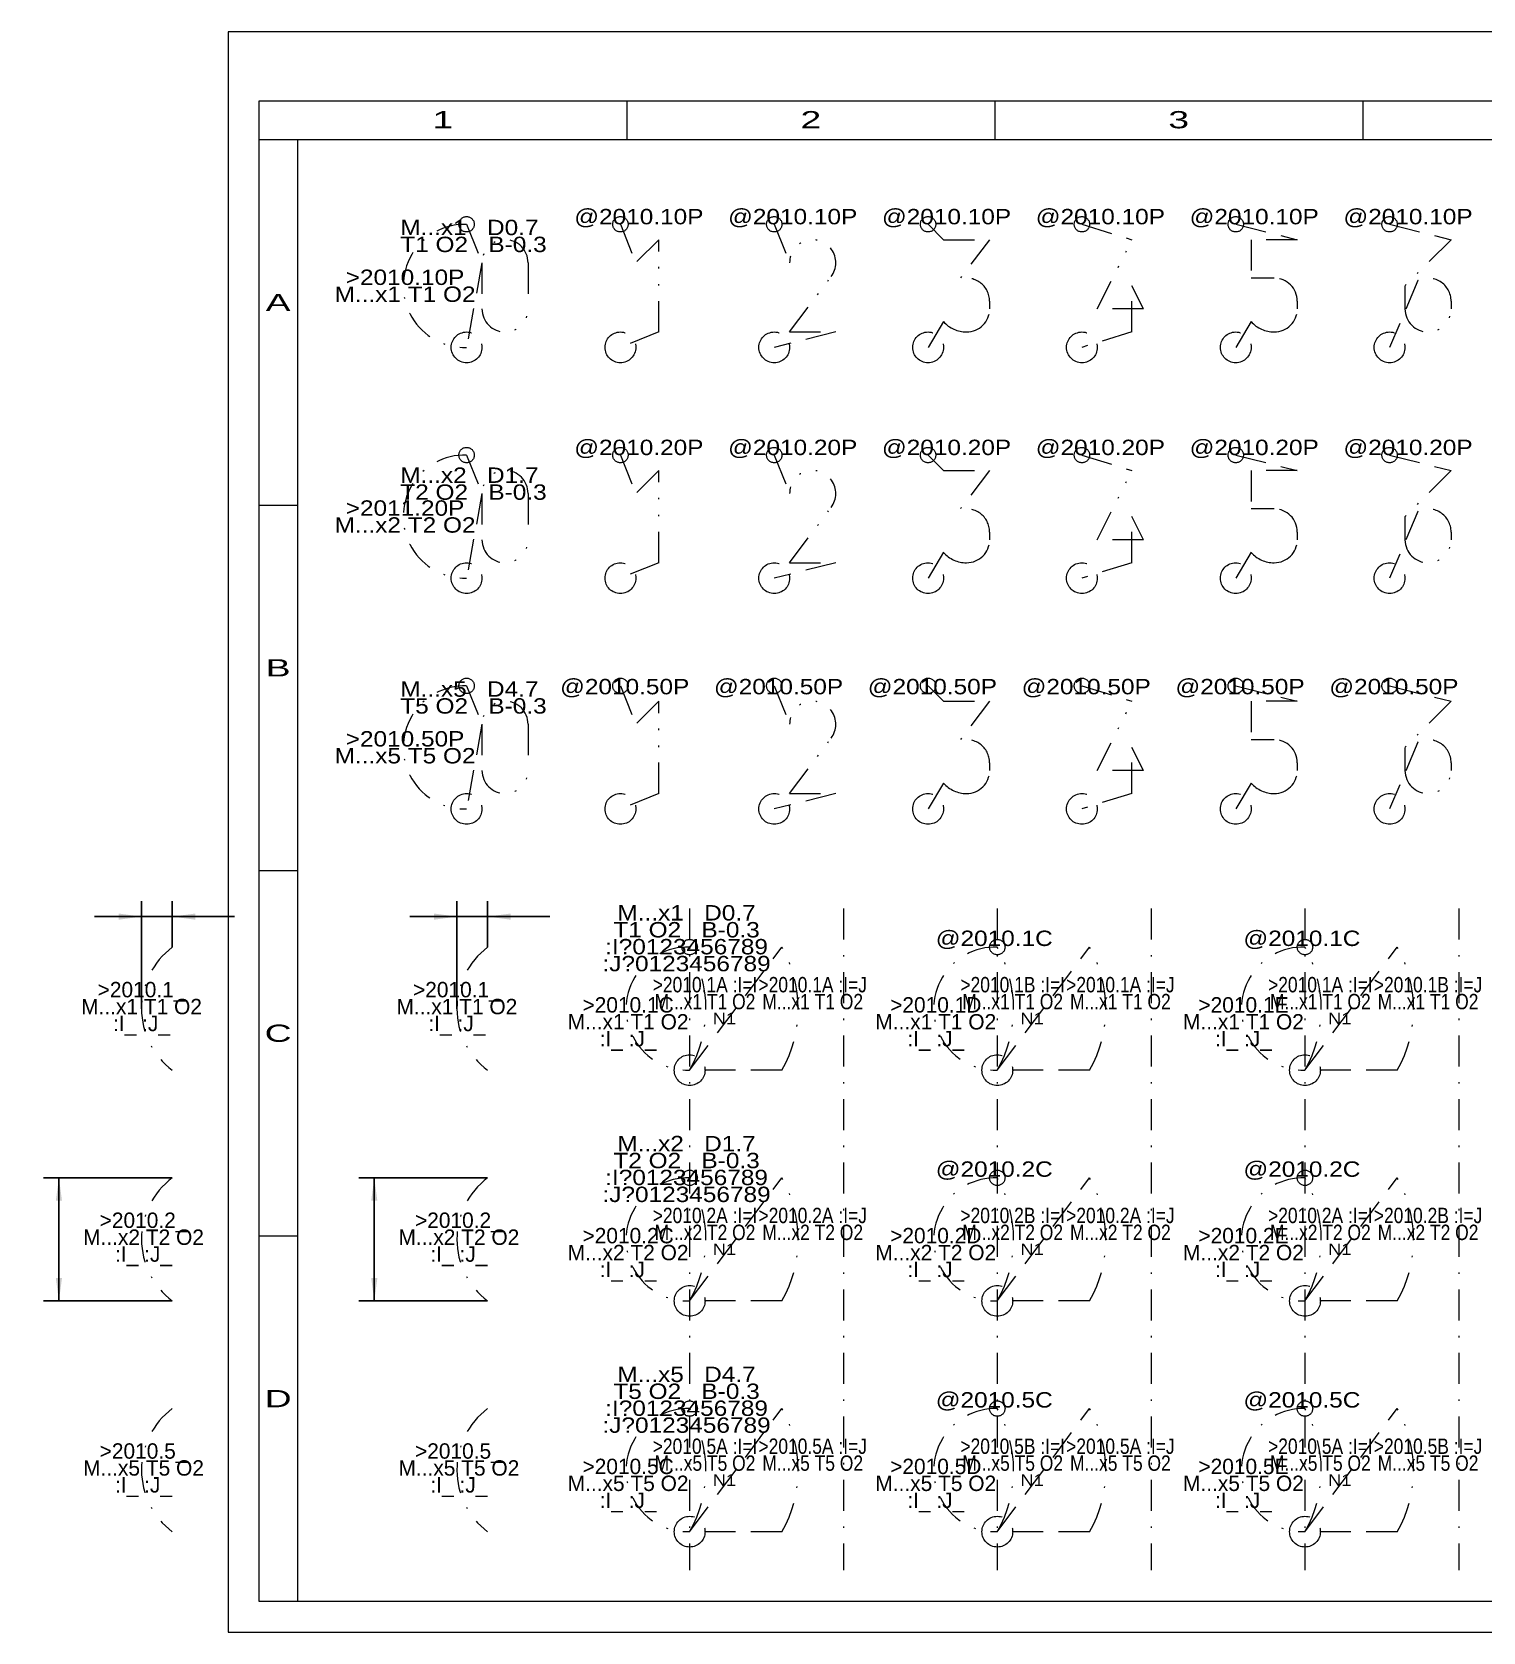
# Model space of a CAD drawing. Extents: x -12 to 148, y 0 to 104.
# Drawn here: x -12.3 to 82.1, y 0.5 to 104.5 of the extents above; entities that cross this region are included whole.
import ezdxf
from ezdxf.enums import TextEntityAlignment as Align

# ---------------------------------------------------------------- set-up
doc = ezdxf.new("R2010")
doc.units = 0
doc.header["$LTSCALE"] = 4.025866
for name, pattern in [('DASHDOT', [1, 0.5, -0.25, 0, -0.25]), ('DASHED', [0.75, 0.5, -0.25]), ('DIVIDE', [1.25, 0.5, -0.25, 0, -0.25, 0, -0.25]), ('PHANTOM', [2.5, 1.25, -0.25, 0.25, -0.25, 0.25, -0.25])]:
    doc.linetypes.add(name, pattern=pattern)
for name, color, linetype, lineweight in [('2010_10P', 11, 'CONTINUOUS', 13), ('2010_11P', 11, 'CONTINUOUS', 13), ('2010_12P', 11, 'CONTINUOUS', 13), ('2010_13P', 11, 'CONTINUOUS', 13), ('2010_14P', 11, 'CONTINUOUS', 13), ('2010_15P', 11, 'CONTINUOUS', 13), ('2010_16P', 11, 'CONTINUOUS', 13), ('2010_1C', 11, 'CONTINUOUS', 13), ('2010_1D', 11, 'CONTINUOUS', 13), ('2010_1E', 11, 'CONTINUOUS', 13), ('2010_20P', 11, 'CONTINUOUS', 13), ('2010_21P', 11, 'CONTINUOUS', 13), ('2010_22P', 11, 'CONTINUOUS', 13), ('2010_23P', 11, 'CONTINUOUS', 13), ('2010_24P', 11, 'CONTINUOUS', 13), ('2010_25P', 11, 'CONTINUOUS', 13), ('2010_26P', 11, 'CONTINUOUS', 13), ('2010_2C', 11, 'CONTINUOUS', 13), ('2010_2D', 11, 'CONTINUOUS', 13), ('2010_2E', 11, 'CONTINUOUS', 13), ('2010_50P', 11, 'CONTINUOUS', 13), ('2010_51P', 11, 'CONTINUOUS', 13), ('2010_52P', 11, 'CONTINUOUS', 13), ('2010_53P', 11, 'CONTINUOUS', 13), ('2010_54P', 11, 'CONTINUOUS', 13), ('2010_55P', 11, 'CONTINUOUS', 13), ('2010_56P', 11, 'CONTINUOUS', 13), ('2010_5C', 11, 'CONTINUOUS', 13), ('2010_5D', 11, 'CONTINUOUS', 13), ('2010_5E', 11, 'CONTINUOUS', 13), ('2010___ ZIFFERN', 230, 'CONTINUOUS', 13), ('BEMASSUNG', 7, 'CONTINUOUS', 25), ('MASSGRENZEN', 172, 'CONTINUOUS', 25), ('MASSLINIEN', 172, 'CONTINUOUS', 25), ('MASSTEXTE', 212, 'CONTINUOUS', 25), ('MITTELLINIEN', 5, 'DASHDOT', 13), ('STANDARD', 7, 'CONTINUOUS', 0)]:
    doc.layers.add(name, color=color, linetype=linetype, lineweight=lineweight)
doc.styles.add('Arial', font='arial.ttf')

# ---------------------------------------------------------------- blocks, each defined once
blk = doc.blocks.new('D402049536')
at = {"layer": 'MASSGRENZEN'}
for points in [[(15.37, 47), (13.89, 46.8), (13.89, 47.2)], [(17.37, 47), (18.86, 47.2), (18.86, 46.8)]]:
    blk.add_solid(points, dxfattribs=at)
at = {"layer": 'MASSLINIEN', "color": 172}
for p, q in [((15.37, 41.01), (15.37, 48)), ((17.37, 45.01), (17.37, 48)), ((15.37, 47), (12.31, 47)), ((17.37, 47), (15.37, 47)), ((17.37, 47), (21.41, 47))]:
    blk.add_line(p, q, dxfattribs=at)
blk = doc.blocks.new('D402049280')
at = {"layer": 'MASSGRENZEN'}
for points in [[(10, 30.02), (10.2, 28.53), (9.8, 28.53)], [(10, 22.02), (9.8, 23.5), (10.2, 23.5)]]:
    blk.add_solid(points, dxfattribs=at)
at = {"layer": 'MASSLINIEN', "color": 172}
for p, q in [((17.37, 30.02), (9, 30.02)), ((10, 30.02), (10, 22.02)), ((17.37, 22.02), (9, 22.02))]:
    blk.add_line(p, q, dxfattribs=at)
blk = doc.blocks.new('D402049024')
at = {"layer": 'MASSGRENZEN'}
for points in [[(-5.13, 47), (-6.61, 46.8), (-6.61, 47.2)], [(-3.13, 47), (-1.64, 47.2), (-1.64, 46.8)]]:
    blk.add_solid(points, dxfattribs=at)
at = {"layer": 'MASSLINIEN', "color": 172}
for p, q in [((-5.13, 41.01), (-5.13, 48)), ((-3.13, 45.01), (-3.13, 48)), ((-5.13, 47), (-8.19, 47)), ((-3.13, 47), (-5.13, 47)), ((-3.13, 47), (0.91, 47))]:
    blk.add_line(p, q, dxfattribs=at)
blk = doc.blocks.new('D402048768')
at = {"layer": 'MASSGRENZEN'}
for points in [[(-10.5, 30.02), (-10.3, 28.53), (-10.7, 28.53)], [(-10.5, 22.02), (-10.7, 23.5), (-10.3, 23.5)]]:
    blk.add_solid(points, dxfattribs=at)
at = {"layer": 'MASSLINIEN', "color": 172}
for p, q in [((-3.13, 30.02), (-11.5, 30.02)), ((-10.5, 30.02), (-10.5, 22.02)), ((-3.13, 22.02), (-11.5, 22.02))]:
    blk.add_line(p, q, dxfattribs=at)

msp = doc.modelspace()

# ---------------------------------------------------------------- linework, layer by layer
at = {"layer": '2010_10P', "linetype": 'DASHED'}
for p, q in [((16, 92), (17, 89.5)), ((17, 89.5), (16, 84))]:
    msp.add_line(p, q, dxfattribs=at)
at = {"layer": '2010_10P', "linetype": 'DIVIDE'}
for p, q in [((17, 89.5), (17, 86.5)), ((20, 89.5), (20, 86.5))]:
    msp.add_line(p, q, dxfattribs=at)
at = {"layer": '2010_10P', "linetype": 'PHANTOM'}
for centre, radius in [((16, 92), 0.5), ((16, 84), 1)]:
    msp.add_circle(centre, radius, dxfattribs=at)
at = {"layer": '2010_10P', "linetype": 'DIVIDE'}
for centre, start, end in [((18.5, 89.5), 0, 180), ((18.5, 86.5), 180, 360)]:
    msp.add_arc(centre, 1.5, start, end, dxfattribs=at)
at = {"layer": '2010_11P', "linetype": 'DASHED'}
for p, q in [((26, 92), (27, 89.5)), ((28.5, 85), (26, 84))]:
    msp.add_line(p, q, dxfattribs=at)
at = {"layer": '2010_11P', "linetype": 'DIVIDE'}
for p, q in [((28.5, 91), (27, 89.5)), ((28.5, 85), (28.5, 91))]:
    msp.add_line(p, q, dxfattribs=at)
at = {"layer": '2010_11P', "linetype": 'PHANTOM'}
for centre, radius in [((26, 92), 0.5), ((26, 84), 1)]:
    msp.add_circle(centre, radius, dxfattribs=at)
at = {"layer": '2010_12P', "linetype": 'DASHED'}
for p, q in [((36, 92), (37, 89.5)), ((40, 85), (36, 84))]:
    msp.add_line(p, q, dxfattribs=at)
at = {"layer": '2010_12P', "linetype": 'DIVIDE'}
for q in [(39.7, 88.6), (40, 85)]:
    msp.add_line((37, 85), q, dxfattribs=at)
at = {"layer": '2010_12P', "linetype": 'PHANTOM'}
for centre, radius in [((36, 92), 0.5), ((36, 84), 1)]:
    msp.add_circle(centre, radius, dxfattribs=at)
at = {"layer": '2010_12P', "linetype": 'DIVIDE'}
msp.add_arc((38.5, 89.5), 1.5, 323.1301, 540, dxfattribs=at)
at = {"layer": '2010_13P', "linetype": 'DASHED'}
for p, q in [((46, 92), (47, 91)), ((47, 85.68), (46, 84))]:
    msp.add_line(p, q, dxfattribs=at)
at = {"layer": '2010_13P', "linetype": 'DIVIDE'}
for p, q in [((47, 91), (50, 91)), ((50, 91), (48.03, 88.42)), ((50, 87), (50, 86.5))]:
    msp.add_line(p, q, dxfattribs=at)
at = {"layer": '2010_13P', "linetype": 'PHANTOM'}
for centre, radius in [((46, 92), 0.5), ((46, 84), 1)]:
    msp.add_circle(centre, radius, dxfattribs=at)
at = {"layer": '2010_13P', "linetype": 'DIVIDE'}
for centre, radius, start, end in [((48.5, 87), 1.5, 0, 108.4349), ((48.5, 86.5), 1.5, 270, 360), ((48.5, 87), 2, 221.4096, 270)]:
    msp.add_arc(centre, radius, start, end, dxfattribs=at)
at = {"layer": '2010_14P', "linetype": 'DASHED'}
for p, q in [((56, 92), (59.25, 91)), ((60, 86.5), (59.25, 88)), ((59.25, 85), (56, 84))]:
    msp.add_line(p, q, dxfattribs=at)
at = {"layer": '2010_14P', "linetype": 'DIVIDE'}
for p, q in [((57, 86.5), (59.25, 91)), ((59.25, 85), (59.25, 88)), ((60, 86.5), (57, 86.5))]:
    msp.add_line(p, q, dxfattribs=at)
at = {"layer": '2010_14P', "linetype": 'PHANTOM'}
for centre, radius in [((56, 92), 0.5), ((56, 84), 1)]:
    msp.add_circle(centre, radius, dxfattribs=at)
at = {"layer": '2010_15P', "linetype": 'DASHED'}
for p, q in [((66, 92), (70, 91)), ((67, 85.68), (66, 84))]:
    msp.add_line(p, q, dxfattribs=at)
at = {"layer": '2010_15P', "linetype": 'DIVIDE'}
for p, q in [((67, 91), (67, 88.5)), ((70, 91), (67, 91)), ((68.5, 88.5), (67, 88.5)), ((70, 87), (70, 86.5))]:
    msp.add_line(p, q, dxfattribs=at)
at = {"layer": '2010_15P', "linetype": 'PHANTOM'}
for centre, radius in [((66, 92), 0.5), ((66, 84), 1)]:
    msp.add_circle(centre, radius, dxfattribs=at)
at = {"layer": '2010_15P', "linetype": 'DIVIDE'}
for centre, radius, start, end in [((68.5, 87), 1.5, 0, 90), ((68.5, 86.5), 1.5, 270, 360), ((68.5, 87), 2, 221.4096, 270)]:
    msp.add_arc(centre, radius, start, end, dxfattribs=at)
at = {"layer": '2010_16P', "linetype": 'DASHED'}
for p, q in [((76, 92), (80, 91)), ((77.83, 88.34), (76, 84))]:
    msp.add_line(p, q, dxfattribs=at)
at = {"layer": '2010_16P', "linetype": 'DIVIDE'}
for p, q in [((80, 91), (77, 88)), ((77, 88), (77, 86.5)), ((80, 87), (80, 86.5))]:
    msp.add_line(p, q, dxfattribs=at)
at = {"layer": '2010_16P', "linetype": 'PHANTOM'}
for centre, radius in [((76, 92), 0.5), ((76, 84), 1)]:
    msp.add_circle(centre, radius, dxfattribs=at)
at = {"layer": '2010_16P', "linetype": 'DIVIDE'}
for centre, start, end in [((78.5, 87), 0, 116.5651), ((78.5, 86.5), 180, 360)]:
    msp.add_arc(centre, 1.5, start, end, dxfattribs=at)
at = {"layer": '2010_1C', "linetype": 'DASHED'}
for p, q in [((30.5, 37.02), (36.5, 45.02)), ((36.5, 37.02), (30.5, 37.02))]:
    msp.add_line(p, q, dxfattribs=at)
at = {"layer": '2010_1C', "linetype": 'PHANTOM'}
for centre, radius in [((30.5, 45.02), 0.5), ((30.5, 37.02), 1)]:
    msp.add_circle(centre, radius, dxfattribs=at)
at = {"layer": '2010_1C', "linetype": 'DASHDOT'}
for centre in [(23.5, 41.02), (29.5, 41.02)]:
    msp.add_arc(centre, 8.06, 330.2551, 389.7449, dxfattribs=at)
at = {"layer": '2010_1D', "linetype": 'DASHED'}
for p, q in [((50.5, 37.02), (56.5, 45.02)), ((56.5, 37.02), (50.5, 37.02))]:
    msp.add_line(p, q, dxfattribs=at)
at = {"layer": '2010_1D', "linetype": 'PHANTOM'}
for centre, radius in [((50.5, 45.02), 0.5), ((50.5, 37.02), 1)]:
    msp.add_circle(centre, radius, dxfattribs=at)
at = {"layer": '2010_1D', "linetype": 'DASHDOT'}
for centre in [(43.5, 41.02), (49.5, 41.02)]:
    msp.add_arc(centre, 8.06, 330.2551, 389.7449, dxfattribs=at)
at = {"layer": '2010_1E', "linetype": 'DASHED'}
for p, q in [((70.5, 37.02), (76.5, 45.02)), ((76.5, 37.02), (70.5, 37.02))]:
    msp.add_line(p, q, dxfattribs=at)
at = {"layer": '2010_1E', "linetype": 'PHANTOM'}
for centre, radius in [((70.5, 45.02), 0.5), ((70.5, 37.02), 1)]:
    msp.add_circle(centre, radius, dxfattribs=at)
at = {"layer": '2010_1E', "linetype": 'DASHDOT'}
for centre in [(63.5, 41.02), (69.5, 41.02)]:
    msp.add_arc(centre, 8.06, 330.2551, 389.7449, dxfattribs=at)
at = {"layer": '2010_20P', "linetype": 'DASHED'}
for p, q in [((16, 77), (17, 74.5)), ((17, 74.5), (16, 69))]:
    msp.add_line(p, q, dxfattribs=at)
at = {"layer": '2010_20P', "linetype": 'DIVIDE'}
for p, q in [((17, 74.5), (17, 71.5)), ((20, 74.5), (20, 71.5))]:
    msp.add_line(p, q, dxfattribs=at)
at = {"layer": '2010_20P', "linetype": 'PHANTOM'}
for centre, radius in [((16, 77), 0.5), ((16, 69), 1)]:
    msp.add_circle(centre, radius, dxfattribs=at)
at = {"layer": '2010_20P', "linetype": 'DIVIDE'}
for centre, start, end in [((18.5, 74.5), 0, 180), ((18.5, 71.5), 180, 360)]:
    msp.add_arc(centre, 1.5, start, end, dxfattribs=at)
at = {"layer": '2010_21P', "linetype": 'DASHED'}
for p, q in [((26, 77), (27, 74.5)), ((28.5, 70), (26, 69))]:
    msp.add_line(p, q, dxfattribs=at)
at = {"layer": '2010_21P', "linetype": 'DIVIDE'}
for p, q in [((28.5, 76), (27, 74.5)), ((28.5, 70), (28.5, 76))]:
    msp.add_line(p, q, dxfattribs=at)
at = {"layer": '2010_21P', "linetype": 'PHANTOM'}
for centre, radius in [((26, 77), 0.5), ((26, 69), 1)]:
    msp.add_circle(centre, radius, dxfattribs=at)
at = {"layer": '2010_22P', "linetype": 'DASHED'}
for p, q in [((36, 77), (37, 74.5)), ((40, 70), (36, 69))]:
    msp.add_line(p, q, dxfattribs=at)
at = {"layer": '2010_22P', "linetype": 'DIVIDE'}
for q in [(39.7, 73.6), (40, 70)]:
    msp.add_line((37, 70), q, dxfattribs=at)
at = {"layer": '2010_22P', "linetype": 'PHANTOM'}
for centre, radius in [((36, 77), 0.5), ((36, 69), 1)]:
    msp.add_circle(centre, radius, dxfattribs=at)
at = {"layer": '2010_22P', "linetype": 'DIVIDE'}
msp.add_arc((38.5, 74.5), 1.5, 323.1301, 540, dxfattribs=at)
at = {"layer": '2010_23P', "linetype": 'DASHED'}
for p, q in [((46, 77), (47, 76)), ((47, 70.68), (46, 69))]:
    msp.add_line(p, q, dxfattribs=at)
at = {"layer": '2010_23P', "linetype": 'DIVIDE'}
for p, q in [((47, 76), (50, 76)), ((50, 76), (48.03, 73.42)), ((50, 72), (50, 71.5))]:
    msp.add_line(p, q, dxfattribs=at)
at = {"layer": '2010_23P', "linetype": 'PHANTOM'}
for centre, radius in [((46, 77), 0.5), ((46, 69), 1)]:
    msp.add_circle(centre, radius, dxfattribs=at)
at = {"layer": '2010_23P', "linetype": 'DIVIDE'}
for centre, radius, start, end in [((48.5, 72), 1.5, 0, 108.4349), ((48.5, 71.5), 1.5, 270, 360), ((48.5, 72), 2, 221.4096, 270)]:
    msp.add_arc(centre, radius, start, end, dxfattribs=at)
at = {"layer": '2010_24P', "linetype": 'DASHED'}
for p, q in [((56, 77), (59.25, 76)), ((60, 71.5), (59.25, 73)), ((59.25, 70), (56, 69))]:
    msp.add_line(p, q, dxfattribs=at)
at = {"layer": '2010_24P', "linetype": 'DIVIDE'}
for p, q in [((57, 71.5), (59.25, 76)), ((59.25, 70), (59.25, 73)), ((60, 71.5), (57, 71.5))]:
    msp.add_line(p, q, dxfattribs=at)
at = {"layer": '2010_24P', "linetype": 'PHANTOM'}
for centre, radius in [((56, 77), 0.5), ((56, 69), 1)]:
    msp.add_circle(centre, radius, dxfattribs=at)
at = {"layer": '2010_25P', "linetype": 'DASHED'}
for p, q in [((66, 77), (70, 76)), ((67, 70.68), (66, 69))]:
    msp.add_line(p, q, dxfattribs=at)
at = {"layer": '2010_25P', "linetype": 'DIVIDE'}
for p, q in [((70, 76), (67, 76)), ((67, 76), (67, 73.5)), ((68.5, 73.5), (67, 73.5)), ((70, 72), (70, 71.5))]:
    msp.add_line(p, q, dxfattribs=at)
at = {"layer": '2010_25P', "linetype": 'PHANTOM'}
for centre, radius in [((66, 77), 0.5), ((66, 69), 1)]:
    msp.add_circle(centre, radius, dxfattribs=at)
at = {"layer": '2010_25P', "linetype": 'DIVIDE'}
for centre, radius, start, end in [((68.5, 72), 1.5, 0, 90), ((68.5, 71.5), 1.5, 270, 360), ((68.5, 72), 2, 221.4096, 270)]:
    msp.add_arc(centre, radius, start, end, dxfattribs=at)
at = {"layer": '2010_26P', "linetype": 'DASHED'}
for p, q in [((76, 77), (80, 76)), ((77.83, 73.34), (76, 69))]:
    msp.add_line(p, q, dxfattribs=at)
at = {"layer": '2010_26P', "linetype": 'DIVIDE'}
for p, q in [((80, 76), (77, 73)), ((77, 73), (77, 71.5)), ((80, 72), (80, 71.5))]:
    msp.add_line(p, q, dxfattribs=at)
at = {"layer": '2010_26P', "linetype": 'PHANTOM'}
for centre, radius in [((76, 77), 0.5), ((76, 69), 1)]:
    msp.add_circle(centre, radius, dxfattribs=at)
at = {"layer": '2010_26P', "linetype": 'DIVIDE'}
for centre, start, end in [((78.5, 72), 0, 116.5651), ((78.5, 71.5), 180, 360)]:
    msp.add_arc(centre, 1.5, start, end, dxfattribs=at)
at = {"layer": '2010_2C', "linetype": 'DASHED'}
for p, q in [((30.5, 22.02), (36.5, 30.02)), ((36.5, 22.02), (30.5, 22.02))]:
    msp.add_line(p, q, dxfattribs=at)
at = {"layer": '2010_2C', "linetype": 'PHANTOM'}
for centre, radius in [((30.5, 30.02), 0.5), ((30.5, 22.02), 1)]:
    msp.add_circle(centre, radius, dxfattribs=at)
at = {"layer": '2010_2C', "linetype": 'DASHDOT'}
for centre in [(23.5, 26.02), (29.5, 26.02)]:
    msp.add_arc(centre, 8.06, 330.2551, 389.7449, dxfattribs=at)
at = {"layer": '2010_2D', "linetype": 'DASHED'}
for p, q in [((50.5, 22.02), (56.5, 30.02)), ((56.5, 22.02), (50.5, 22.02))]:
    msp.add_line(p, q, dxfattribs=at)
at = {"layer": '2010_2D', "linetype": 'PHANTOM'}
for centre, radius in [((50.5, 30.02), 0.5), ((50.5, 22.02), 1)]:
    msp.add_circle(centre, radius, dxfattribs=at)
at = {"layer": '2010_2D', "linetype": 'DASHDOT'}
for centre in [(43.5, 26.02), (49.5, 26.02)]:
    msp.add_arc(centre, 8.06, 330.2551, 389.7449, dxfattribs=at)
at = {"layer": '2010_2E', "linetype": 'DASHED'}
for p, q in [((70.5, 22.02), (76.5, 30.02)), ((76.5, 22.02), (70.5, 22.02))]:
    msp.add_line(p, q, dxfattribs=at)
at = {"layer": '2010_2E', "linetype": 'PHANTOM'}
for centre, radius in [((70.5, 30.02), 0.5), ((70.5, 22.02), 1)]:
    msp.add_circle(centre, radius, dxfattribs=at)
at = {"layer": '2010_2E', "linetype": 'DASHDOT'}
for centre in [(63.5, 26.02), (69.5, 26.02)]:
    msp.add_arc(centre, 8.06, 330.2551, 389.7449, dxfattribs=at)
at = {"layer": '2010_50P', "linetype": 'DASHED'}
for p, q in [((16, 62), (17, 59.5)), ((17, 59.5), (16, 54))]:
    msp.add_line(p, q, dxfattribs=at)
at = {"layer": '2010_50P', "linetype": 'DIVIDE'}
for p, q in [((17, 59.5), (17, 56.5)), ((20, 59.5), (20, 56.5))]:
    msp.add_line(p, q, dxfattribs=at)
at = {"layer": '2010_50P', "linetype": 'PHANTOM'}
for centre, radius in [((16, 62), 0.5), ((16, 54), 1)]:
    msp.add_circle(centre, radius, dxfattribs=at)
at = {"layer": '2010_50P', "linetype": 'DIVIDE'}
for centre, start, end in [((18.5, 59.5), 0, 180), ((18.5, 56.5), 180, 360)]:
    msp.add_arc(centre, 1.5, start, end, dxfattribs=at)
at = {"layer": '2010_51P', "linetype": 'DASHED'}
for p, q in [((26, 62), (27, 59.5)), ((28.5, 55), (26, 54))]:
    msp.add_line(p, q, dxfattribs=at)
at = {"layer": '2010_51P', "linetype": 'DIVIDE'}
for p, q in [((28.5, 61), (27, 59.5)), ((28.5, 55), (28.5, 61))]:
    msp.add_line(p, q, dxfattribs=at)
at = {"layer": '2010_51P', "linetype": 'PHANTOM'}
for centre, radius in [((26, 62), 0.5), ((26, 54), 1)]:
    msp.add_circle(centre, radius, dxfattribs=at)
at = {"layer": '2010_52P', "linetype": 'DASHED'}
for p, q in [((36, 62), (37, 59.5)), ((40, 55), (36, 54))]:
    msp.add_line(p, q, dxfattribs=at)
at = {"layer": '2010_52P', "linetype": 'DIVIDE'}
for q in [(39.7, 58.6), (40, 55)]:
    msp.add_line((37, 55), q, dxfattribs=at)
at = {"layer": '2010_52P', "linetype": 'PHANTOM'}
for centre, radius in [((36, 62), 0.5), ((36, 54), 1)]:
    msp.add_circle(centre, radius, dxfattribs=at)
at = {"layer": '2010_52P', "linetype": 'DIVIDE'}
msp.add_arc((38.5, 59.5), 1.5, 323.1301, 540, dxfattribs=at)
at = {"layer": '2010_53P', "linetype": 'DASHED'}
for p, q in [((46, 62), (47, 61)), ((47, 55.68), (46, 54))]:
    msp.add_line(p, q, dxfattribs=at)
at = {"layer": '2010_53P', "linetype": 'DIVIDE'}
for p, q in [((47, 61), (50, 61)), ((50, 61), (48.03, 58.42)), ((50, 57), (50, 56.5))]:
    msp.add_line(p, q, dxfattribs=at)
at = {"layer": '2010_53P', "linetype": 'PHANTOM'}
for centre, radius in [((46, 62), 0.5), ((46, 54), 1)]:
    msp.add_circle(centre, radius, dxfattribs=at)
at = {"layer": '2010_53P', "linetype": 'DIVIDE'}
for centre, radius, start, end in [((48.5, 57), 1.5, 0, 108.4349), ((48.5, 56.5), 1.5, 270, 360), ((48.5, 57), 2, 221.4096, 270)]:
    msp.add_arc(centre, radius, start, end, dxfattribs=at)
at = {"layer": '2010_54P', "linetype": 'DASHED'}
for p, q in [((56, 62), (59.25, 61)), ((60, 56.5), (59.25, 58)), ((59.25, 55), (56, 54))]:
    msp.add_line(p, q, dxfattribs=at)
at = {"layer": '2010_54P', "linetype": 'DIVIDE'}
for p, q in [((57, 56.5), (59.25, 61)), ((59.25, 55), (59.25, 58)), ((60, 56.5), (57, 56.5))]:
    msp.add_line(p, q, dxfattribs=at)
at = {"layer": '2010_54P', "linetype": 'PHANTOM'}
for centre, radius in [((56, 62), 0.5), ((56, 54), 1)]:
    msp.add_circle(centre, radius, dxfattribs=at)
at = {"layer": '2010_55P', "linetype": 'DASHED'}
for p, q in [((66, 62), (70, 61)), ((67, 55.68), (66, 54))]:
    msp.add_line(p, q, dxfattribs=at)
at = {"layer": '2010_55P', "linetype": 'DIVIDE'}
for p, q in [((70, 61), (67, 61)), ((67, 61), (67, 58.5)), ((68.5, 58.5), (67, 58.5)), ((70, 57), (70, 56.5))]:
    msp.add_line(p, q, dxfattribs=at)
at = {"layer": '2010_55P', "linetype": 'PHANTOM'}
for centre, radius in [((66, 62), 0.5), ((66, 54), 1)]:
    msp.add_circle(centre, radius, dxfattribs=at)
at = {"layer": '2010_55P', "linetype": 'DIVIDE'}
for centre, radius, start, end in [((68.5, 57), 1.5, 0, 90), ((68.5, 56.5), 1.5, 270, 360), ((68.5, 57), 2, 221.4096, 270)]:
    msp.add_arc(centre, radius, start, end, dxfattribs=at)
at = {"layer": '2010_56P', "linetype": 'DASHED'}
for p, q in [((76, 62), (80, 61)), ((77.83, 58.34), (76, 54))]:
    msp.add_line(p, q, dxfattribs=at)
at = {"layer": '2010_56P', "linetype": 'DIVIDE'}
for p, q in [((80, 61), (77, 58)), ((77, 58), (77, 56.5)), ((80, 57), (80, 56.5))]:
    msp.add_line(p, q, dxfattribs=at)
at = {"layer": '2010_56P', "linetype": 'PHANTOM'}
for centre, radius in [((76, 62), 0.5), ((76, 54), 1)]:
    msp.add_circle(centre, radius, dxfattribs=at)
at = {"layer": '2010_56P', "linetype": 'DIVIDE'}
for centre, start, end in [((78.5, 57), 0, 116.5651), ((78.5, 56.5), 180, 360)]:
    msp.add_arc(centre, 1.5, start, end, dxfattribs=at)
at = {"layer": '2010_5C', "linetype": 'DASHED'}
for p, q in [((30.5, 7.02), (36.5, 15.02)), ((36.5, 7.02), (30.5, 7.02))]:
    msp.add_line(p, q, dxfattribs=at)
at = {"layer": '2010_5C', "linetype": 'PHANTOM'}
for centre, radius in [((30.5, 15.02), 0.5), ((30.5, 7.02), 1)]:
    msp.add_circle(centre, radius, dxfattribs=at)
at = {"layer": '2010_5C', "linetype": 'DASHDOT'}
for centre in [(23.5, 11.02), (29.5, 11.02)]:
    msp.add_arc(centre, 8.06, 330.2551, 389.7449, dxfattribs=at)
at = {"layer": '2010_5D', "linetype": 'DASHED'}
for p, q in [((50.5, 7.02), (56.5, 15.02)), ((56.5, 7.02), (50.5, 7.02))]:
    msp.add_line(p, q, dxfattribs=at)
at = {"layer": '2010_5D', "linetype": 'PHANTOM'}
for centre, radius in [((50.5, 15.02), 0.5), ((50.5, 7.02), 1)]:
    msp.add_circle(centre, radius, dxfattribs=at)
at = {"layer": '2010_5D', "linetype": 'DASHDOT'}
for centre in [(43.5, 11.02), (49.5, 11.02)]:
    msp.add_arc(centre, 8.06, 330.2551, 389.7449, dxfattribs=at)
at = {"layer": '2010_5E', "linetype": 'DASHED'}
for p, q in [((70.5, 7.02), (76.5, 15.02)), ((76.5, 7.02), (70.5, 7.02))]:
    msp.add_line(p, q, dxfattribs=at)
at = {"layer": '2010_5E', "linetype": 'PHANTOM'}
for centre, radius in [((70.5, 15.02), 0.5), ((70.5, 7.02), 1)]:
    msp.add_circle(centre, radius, dxfattribs=at)
at = {"layer": '2010_5E', "linetype": 'DASHDOT'}
for centre in [(63.5, 11.02), (69.5, 11.02)]:
    msp.add_arc(centre, 8.06, 330.2551, 389.7449, dxfattribs=at)
at = {"layer": '2010___ ZIFFERN', "linetype": 'DASHDOT'}
for centre, radius, start, end in [((15.88, 88), 4, 88.2101, 271.7899), ((15.88, 73), 4, 88.2101, 271.7899), ((15.88, 58), 4, 88.2101, 271.7899), ((-0.13, 41.01), 5, 126.8699, 233.1301), ((20.37, 41.01), 5, 126.8699, 233.1301), ((30.37, 41.02), 4, 88.2101, 271.7899), ((50.37, 41.02), 4, 88.2101, 271.7899), ((70.37, 41.02), 4, 88.2101, 271.7899), ((-0.13, 26.02), 5, 126.8699, 233.1301), ((20.37, 26.02), 5, 126.8699, 233.1301), ((30.37, 26.02), 4, 88.2101, 271.7899), ((50.37, 26.02), 4, 88.2101, 271.7899), ((70.37, 26.02), 4, 88.2101, 271.7899), ((-0.13, 11.02), 5, 126.8699, 233.1301), ((20.37, 11.02), 5, 126.8699, 233.1301), ((30.37, 11.02), 4, 88.2101, 271.7899), ((50.37, 11.02), 4, 88.2101, 271.7899), ((70.37, 11.02), 4, 88.2101, 271.7899)]:
    msp.add_arc(centre, radius, start, end, dxfattribs=at)
at = {"layer": 'MITTELLINIEN'}
for p, q in [((30.5, 47.52), (30.5, 4.52)), ((40.5, 47.52), (40.5, 4.52)), ((50.5, 47.52), (50.5, 4.52)), ((60.5, 47.52), (60.5, 4.52)), ((70.5, 47.52), (70.5, 4.52)), ((80.5, 47.52), (80.5, 4.52))]:
    msp.add_line(p, q, dxfattribs=at)
at = {"layer": 'STANDARD'}
for p, q in [((148, 104.5), (0.5, 104.5)), ((0.5, 104.5), (0.5, 0.5)), ((146, 100), (2.5, 100)), ((2.5, 100), (2.5, 97.5)), ((26.42, 100), (26.42, 97.5)), ((50.33, 100), (50.33, 97.5)), ((74.25, 100), (74.25, 97.5)), ((2.5, 97.5), (2.5, 2.5)), ((5, 97.5), (2.5, 97.5)), ((5, 97.5), (5, 2.5)), ((146, 97.5), (5, 97.5)), ((2.5, 73.75), (5, 73.75)), ((2.5, 50), (5, 50)), ((2.5, 26.25), (5, 26.25)), ((2.5, 2.5), (5, 2.5)), ((5, 2.5), (146, 2.5)), ((0.5, 0.5), (148, 0.5))]:
    msp.add_line(p, q, dxfattribs=at)

# ---------------------------------------------------------------- block references
at = {"layer": 'BEMASSUNG'}
for name in ['D402049024', 'D402049536', 'D402048768', 'D402049280']:
    msp.add_blockref(name, (0, 0), dxfattribs=at)

# ---------------------------------------------------------------- texts
at = {"layer": '2010_10P', "linetype": 'DASHED', "insert": (11.69, 89.08), "char_height": 1, "attachment_point": 7, "line_spacing_factor": 0.66, "style": 'Arial'}
msp.add_mtext('\\W1.135059;M...x1   D0.7\\PT1 O2   B-0.3\\P\\P', dxfattribs=at)
at = {"layer": '2010_11P', "linetype": 'DASHED', "style": 'Arial', "width": 1.135102}
msp.add_text('@2010.10P', height=1, dxfattribs=at).set_placement((23, 92))
at = {"layer": '2010_12P', "linetype": 'DASHED', "style": 'Arial', "width": 1.135102}
msp.add_text('@2010.10P', height=1, dxfattribs=at).set_placement((33, 92))
at = {"layer": '2010_13P', "linetype": 'DASHED', "style": 'Arial', "width": 1.135102}
msp.add_text('@2010.10P', height=1, dxfattribs=at).set_placement((43, 92))
at = {"layer": '2010_14P', "linetype": 'DASHED', "style": 'Arial', "width": 1.135102}
msp.add_text('@2010.10P', height=1, dxfattribs=at).set_placement((53, 92))
at = {"layer": '2010_15P', "linetype": 'DASHED', "style": 'Arial', "width": 1.135102}
msp.add_text('@2010.10P', height=1, dxfattribs=at).set_placement((63, 92))
at = {"layer": '2010_16P', "linetype": 'DASHED', "style": 'Arial', "width": 1.135102}
msp.add_text('@2010.10P', height=1, dxfattribs=at).set_placement((73, 92))
at = {"layer": '2010_1C', "linetype": 'DASHED', "style": 'Arial', "width": 1.135027}
msp.add_text('N1', height=0.75, dxfattribs=at).set_placement((32, 40))
at = {"layer": '2010_1C', "linetype": 'DASHED', "insert": (30.3, 45.59), "char_height": 1, "attachment_point": 5, "line_spacing_factor": 0.66, "style": 'Arial'}
msp.add_mtext('\\W1.135059;M...x1   D0.7\\PT1 O2   B-0.3\\P:I?0123456789\\P:J?0123456789\\P', dxfattribs=at)
at = {"layer": '2010_1C', "linetype": 'DASHDOT', "char_height": 1, "attachment_point": 5, "line_spacing_factor": 0.66, "style": 'Arial'}
for s, insert in [('\\W0.810835;>2010.1A :I=I\\PM...x1 T1 O2\\P', (31.5, 42.02)), ('\\W0.810836;>2010.1A :I=J\\PM...x1 T1 O2\\P', (38.5, 42.02))]:
    msp.add_mtext(s, dxfattribs=dict(at, insert=insert))
at = {"layer": '2010_1D', "linetype": 'DASHED', "style": 'Arial', "width": 1.135098}
msp.add_text('@2010.1C', height=1, dxfattribs=at).set_placement((50.3, 45.59), align=Align.MIDDLE_CENTER)
at = {"layer": '2010_1D', "linetype": 'DASHED', "style": 'Arial', "width": 1.135027}
msp.add_text('N1', height=0.75, dxfattribs=at).set_placement((52, 40))
at = {"layer": '2010_1D', "linetype": 'DASHDOT', "char_height": 1, "attachment_point": 5, "line_spacing_factor": 0.66, "style": 'Arial'}
for s, insert in [('\\W0.810835;>2010.1B :I=I\\PM...x1 T1 O2\\P', (51.5, 42.02)), ('\\W0.810836;>2010.1A :I=J\\PM...x1 T1 O2\\P', (58.5, 42.02))]:
    msp.add_mtext(s, dxfattribs=dict(at, insert=insert))
at = {"layer": '2010_1E', "linetype": 'DASHED', "style": 'Arial', "width": 1.135098}
msp.add_text('@2010.1C', height=1, dxfattribs=at).set_placement((70.3, 45.59), align=Align.MIDDLE_CENTER)
at = {"layer": '2010_1E', "linetype": 'DASHED', "style": 'Arial', "width": 1.135027}
msp.add_text('N1', height=0.75, dxfattribs=at).set_placement((72, 40))
at = {"layer": '2010_1E', "linetype": 'DASHDOT', "char_height": 1, "attachment_point": 5, "line_spacing_factor": 0.66, "style": 'Arial'}
for s, insert in [('\\W0.810835;>2010.1A :I=I\\PM...x1 T1 O2\\P', (71.5, 42.02)), ('\\W0.810836;>2010.1B :I=J\\PM...x1 T1 O2\\P', (78.5, 42.02))]:
    msp.add_mtext(s, dxfattribs=dict(at, insert=insert))
at = {"layer": '2010_20P', "linetype": 'DASHED', "insert": (11.69, 74.08), "char_height": 1, "attachment_point": 7, "line_spacing_factor": 0.66, "style": 'Arial'}
msp.add_mtext('\\W1.135059;M...x2   D1.7\\PT2 O2   B-0.3\\P', dxfattribs=at)
at = {"layer": '2010_21P', "linetype": 'DASHED', "style": 'Arial', "width": 1.135102}
msp.add_text('@2010.20P', height=1, dxfattribs=at).set_placement((23, 77))
at = {"layer": '2010_22P', "linetype": 'DASHED', "style": 'Arial', "width": 1.135102}
msp.add_text('@2010.20P', height=1, dxfattribs=at).set_placement((33, 77))
at = {"layer": '2010_23P', "linetype": 'DASHED', "style": 'Arial', "width": 1.135102}
msp.add_text('@2010.20P', height=1, dxfattribs=at).set_placement((43, 77))
at = {"layer": '2010_24P', "linetype": 'DASHED', "style": 'Arial', "width": 1.135102}
msp.add_text('@2010.20P', height=1, dxfattribs=at).set_placement((53, 77))
at = {"layer": '2010_25P', "linetype": 'DASHED', "style": 'Arial', "width": 1.135102}
msp.add_text('@2010.20P', height=1, dxfattribs=at).set_placement((63, 77))
at = {"layer": '2010_26P', "linetype": 'DASHED', "style": 'Arial', "width": 1.135102}
msp.add_text('@2010.20P', height=1, dxfattribs=at).set_placement((73, 77))
at = {"layer": '2010_2C', "linetype": 'DASHED', "style": 'Arial', "width": 1.135027}
msp.add_text('N1', height=0.75, dxfattribs=at).set_placement((32, 25))
at = {"layer": '2010_2C', "linetype": 'DASHED', "insert": (30.3, 30.59), "char_height": 1, "attachment_point": 5, "line_spacing_factor": 0.66, "style": 'Arial'}
msp.add_mtext('\\W1.135059;M...x2   D1.7\\PT2 O2   B-0.3\\P:I?0123456789\\P:J?0123456789\\P', dxfattribs=at)
at = {"layer": '2010_2C', "linetype": 'DASHDOT', "char_height": 1, "attachment_point": 5, "line_spacing_factor": 0.66, "style": 'Arial'}
for s, insert in [('\\W0.810835;>2010.2A :I=I\\PM...x2 T2 O2\\P', (31.5, 27.02)), ('\\W0.810836;>2010.2A :I=J\\PM...x2 T2 O2\\P', (38.5, 27.02))]:
    msp.add_mtext(s, dxfattribs=dict(at, insert=insert))
at = {"layer": '2010_2D', "linetype": 'DASHED', "style": 'Arial', "width": 1.135098}
msp.add_text('@2010.2C', height=1, dxfattribs=at).set_placement((50.3, 30.59), align=Align.MIDDLE_CENTER)
at = {"layer": '2010_2D', "linetype": 'DASHED', "style": 'Arial', "width": 1.135027}
msp.add_text('N1', height=0.75, dxfattribs=at).set_placement((52, 25))
at = {"layer": '2010_2D', "linetype": 'DASHDOT', "char_height": 1, "attachment_point": 5, "line_spacing_factor": 0.66, "style": 'Arial'}
for s, insert in [('\\W0.810835;>2010.2B :I=I\\PM...x2 T2 O2\\P', (51.5, 27.02)), ('\\W0.810836;>2010.2A :I=J\\PM...x2 T2 O2\\P', (58.5, 27.02))]:
    msp.add_mtext(s, dxfattribs=dict(at, insert=insert))
at = {"layer": '2010_2E', "linetype": 'DASHED', "style": 'Arial', "width": 1.135098}
msp.add_text('@2010.2C', height=1, dxfattribs=at).set_placement((70.3, 30.59), align=Align.MIDDLE_CENTER)
at = {"layer": '2010_2E', "linetype": 'DASHED', "style": 'Arial', "width": 1.135027}
msp.add_text('N1', height=0.75, dxfattribs=at).set_placement((72, 25))
at = {"layer": '2010_2E', "linetype": 'DASHDOT', "char_height": 1, "attachment_point": 5, "line_spacing_factor": 0.66, "style": 'Arial'}
for s, insert in [('\\W0.810835;>2010.2A :I=I\\PM...x2 T2 O2\\P', (71.5, 27.02)), ('\\W0.810836;>2010.2B :I=J\\PM...x2 T2 O2\\P', (78.5, 27.02))]:
    msp.add_mtext(s, dxfattribs=dict(at, insert=insert))
at = {"layer": '2010_50P', "linetype": 'DASHED', "insert": (11.69, 59.08), "char_height": 1, "attachment_point": 7, "line_spacing_factor": 0.66, "style": 'Arial'}
msp.add_mtext('\\W1.135059;M...x5   D4.7\\PT5 O2   B-0.3\\P\\P', dxfattribs=at)
at = {"layer": '2010_51P', "linetype": 'DASHED', "style": 'Arial', "width": 1.135102}
msp.add_text('@2010.50P', height=1, dxfattribs=at).set_placement((22.08, 61.45))
at = {"layer": '2010_52P', "linetype": 'DASHED', "style": 'Arial', "width": 1.135102}
msp.add_text('@2010.50P', height=1, dxfattribs=at).set_placement((32.08, 61.45))
at = {"layer": '2010_53P', "linetype": 'DASHED', "style": 'Arial', "width": 1.135102}
msp.add_text('@2010.50P', height=1, dxfattribs=at).set_placement((42.08, 61.45))
at = {"layer": '2010_54P', "linetype": 'DASHED', "style": 'Arial', "width": 1.135102}
msp.add_text('@2010.50P', height=1, dxfattribs=at).set_placement((52.08, 61.45))
at = {"layer": '2010_55P', "linetype": 'DASHED', "style": 'Arial', "width": 1.135102}
msp.add_text('@2010.50P', height=1, dxfattribs=at).set_placement((62.08, 61.45))
at = {"layer": '2010_56P', "linetype": 'DASHED', "style": 'Arial', "width": 1.135102}
msp.add_text('@2010.50P', height=1, dxfattribs=at).set_placement((72.08, 61.45))
at = {"layer": '2010_5C', "linetype": 'DASHED', "style": 'Arial', "width": 1.135027}
msp.add_text('N1', height=0.75, dxfattribs=at).set_placement((32, 10))
at = {"layer": '2010_5C', "linetype": 'DASHED', "insert": (30.3, 15.59), "char_height": 1, "attachment_point": 5, "line_spacing_factor": 0.66, "style": 'Arial'}
msp.add_mtext('\\W1.135059;M...x5   D4.7\\PT5 O2   B-0.3\\P:I?0123456789\\P:J?0123456789\\P', dxfattribs=at)
at = {"layer": '2010_5C', "linetype": 'DASHDOT', "char_height": 1, "attachment_point": 5, "line_spacing_factor": 0.66, "style": 'Arial'}
for s, insert in [('\\W0.810835;>2010.5A :I=I\\PM...x5 T5 O2\\P', (31.5, 12.02)), ('\\W0.810836;>2010.5A :I=J\\PM...x5 T5 O2\\P', (38.5, 12.02))]:
    msp.add_mtext(s, dxfattribs=dict(at, insert=insert))
at = {"layer": '2010_5D', "linetype": 'DASHED', "style": 'Arial', "width": 1.135098}
msp.add_text('@2010.5C', height=1, dxfattribs=at).set_placement((50.3, 15.59), align=Align.MIDDLE_CENTER)
at = {"layer": '2010_5D', "linetype": 'DASHED', "style": 'Arial', "width": 1.135027}
msp.add_text('N1', height=0.75, dxfattribs=at).set_placement((52, 10))
at = {"layer": '2010_5D', "linetype": 'DASHDOT', "char_height": 1, "attachment_point": 5, "line_spacing_factor": 0.66, "style": 'Arial'}
for s, insert in [('\\W0.810835;>2010.5B :I=I\\PM...x5 T5 O2\\P', (51.5, 12.02)), ('\\W0.810836;>2010.5A :I=J\\PM...x5 T5 O2\\P', (58.5, 12.02))]:
    msp.add_mtext(s, dxfattribs=dict(at, insert=insert))
at = {"layer": '2010_5E', "linetype": 'DASHED', "style": 'Arial', "width": 1.135098}
msp.add_text('@2010.5C', height=1, dxfattribs=at).set_placement((70.3, 15.59), align=Align.MIDDLE_CENTER)
at = {"layer": '2010_5E', "linetype": 'DASHED', "style": 'Arial', "width": 1.135027}
msp.add_text('N1', height=0.75, dxfattribs=at).set_placement((72, 10))
at = {"layer": '2010_5E', "linetype": 'DASHDOT', "char_height": 1, "attachment_point": 5, "line_spacing_factor": 0.66, "style": 'Arial'}
for s, insert in [('\\W0.810835;>2010.5A :I=I\\PM...x5 T5 O2\\P', (71.5, 12.02)), ('\\W0.810836;>2010.5B :I=J\\PM...x5 T5 O2\\P', (78.5, 12.02))]:
    msp.add_mtext(s, dxfattribs=dict(at, insert=insert))
at = {"layer": '2010___ ZIFFERN', "linetype": 'DASHDOT', "char_height": 1, "attachment_point": 5, "line_spacing_factor": 0.66, "style": 'Arial'}
for s, insert in [('\\W1.135114;>2010.10P\\PM...x1 T1 O2\\P', (12, 88)), ('\\W1.135114;>2011.20P\\PM...x2 T2 O2', (12, 73)), ('\\W1.135114;>2010.50P\\PM...x5 T5 O2', (12, 58)), ('\\W0.972806;>2010.1_\\PM...x1 T1 O2\\P:I_ :J_', (-5.13, 41.01)), ('\\W0.972806;>2010.1_\\PM...x1 T1 O2\\P:I_ :J_', (15.37, 41.01)), ('\\W0.972796;>2010.1C\\PM...x1 T1 O2\\P:I_ :J_', (26.5, 40.02)), ('\\W0.972796;>2010.1D\\PM...x1 T1 O2\\P:I_ :J_', (46.5, 40.02)), ('\\W0.972839;>2010.1E\\PM...x1 T1 O2\\P:I_ :J_', (66.5, 40.02)), ('\\W0.972806;>2010.2_\\PM...x2 T2 O2\\P:I_ :J_', (-5, 26.02)), ('\\W0.972806;>2010.2_\\PM...x2 T2 O2\\P:I_ :J_', (15.5, 26.02)), ('\\W0.972796;>2010.2C\\PM...x2 T2 O2\\P:I_ :J_', (26.5, 25.02)), ('\\W0.972796;>2010.2D\\PM...x2 T2 O2\\P:I_ :J_', (46.5, 25.02)), ('\\W0.972839;>2010.2E\\PM...x2 T2 O2\\P:I_ :J_', (66.5, 25.02)), ('\\W0.972806;>2010.5_\\PM...x5 T5 O2\\P:I_ :J_', (-5, 11.02)), ('\\W0.972806;>2010.5_\\PM...x5 T5 O2\\P:I_ :J_', (15.5, 11.02)), ('\\W0.972796;>2010.5C\\PM...x5 T5 O2\\P:I_ :J_', (26.5, 10.02)), ('\\W0.972796;>2010.5D\\PM...x5 T5 O2\\P:I_ :J_', (46.5, 10.02)), ('\\W0.972839;>2010.5E\\PM...x5 T5 O2\\P:I_ :J_', (66.5, 10.02))]:
    msp.add_mtext(s, dxfattribs=dict(at, insert=insert))
at = {"layer": 'STANDARD', "style": 'Arial'}
for s, width, p in [('1', 1.547923, (14.46, 98.24)), ('2', 1.547922, (38.38, 98.24)), ('3', 1.547923, (62.29, 98.24)), ('A', 1.547987, (3.75, 86.36)), ('B', 1.547987, (3.75, 62.61)), ('C', 1.548103, (3.75, 38.86)), ('D', 1.548104, (3.75, 15.11))]:
    msp.add_text(s, height=1.12, dxfattribs=dict(at, width=width)).set_placement(p, align=Align.CENTER)

doc.saveas('drawing.dxf')
